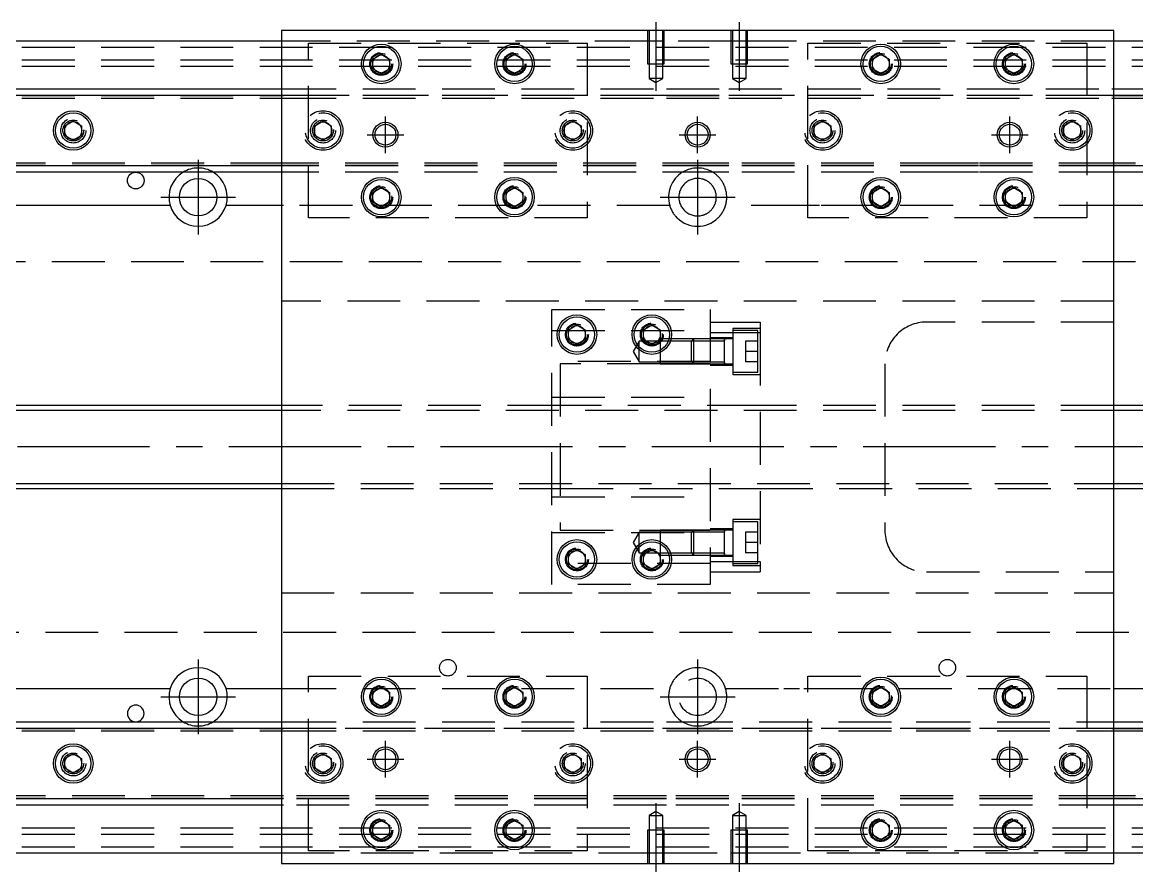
# Model space of a CAD drawing. Extents: x -20 to 1052, y -269 to 102.
# Drawn here: x 247.7 to 515.5, y -102 to 102 of the extents above; entities that cross this region are included whole.
import ezdxf

# ---------------------------------------------------------------- set-up
doc = ezdxf.new("R2010")
doc.units = 0
doc.linetypes.add('CENTER', pattern=[50.8, 31.75, -6.35, 6.35, -6.35])
doc.linetypes.add('DASHED', pattern=[19.05, 12.7, -6.35])
doc.layers.get('0').update_dxf_attribs({"linetype": 'CONTINUOUS'})
doc.layers.add('CENTER', color=1, linetype='CENTER')

msp = doc.modelspace()

# ---------------------------------------------------------------- linework, layer by layer
at = {"color": 7, "linetype": 'CONTINUOUS'}
for p, q in [((510, 100), (310, 100)), ((310, 100), (310, -100)), ((510, -100), (510, 100)), ((310, 97.5), (0, 97.5)), ((820, 97.5), (510, 97.5)), ((332, 93.1547), (334, 94.309402)), ((334, 94.309402), (336, 93.1547)), ((364, 93.1547), (366, 94.309402)), ((366, 94.309402), (368, 93.1547)), ((452, 93.1547), (454, 94.309402)), ((454, 94.309402), (456, 93.1547)), ((484, 93.1547), (486, 94.309402)), ((486, 94.309402), (488, 93.1547)), ((332, 90.8453), (332, 93.1547)), ((336, 93.1547), (336, 90.8453)), ((364, 90.8453), (364, 93.1547)), ((368, 93.1547), (368, 90.8453)), ((452, 90.8453), (452, 93.1547)), ((456, 93.1547), (456, 90.8453)), ((484, 90.8453), (484, 93.1547)), ((488, 93.1547), (488, 90.8453)), ((334, 89.690598), (332, 90.8453)), ((336, 90.8453), (334, 89.690598)), ((366, 89.690598), (364, 90.8453)), ((368, 90.8453), (366, 89.690598)), ((454, 89.690598), (452, 90.8453)), ((456, 90.8453), (454, 89.690598)), ((486, 89.690598), (484, 90.8453)), ((488, 90.8453), (486, 89.690598)), ((0, 86), (310, 86)), ((510, 86), (820, 86)), ((0, 84.460392), (310, 84.460392)), ((510, 84.460392), (820, 84.460392)), ((258, 77.1547), (260, 78.309402)), ((260, 78.309402), (262, 77.1547)), ((258, 74.8453), (258, 77.1547)), ((262, 77.1547), (262, 74.8453)), ((260, 73.690598), (258, 74.8453)), ((262, 74.8453), (260, 73.690598)), ((310, 67.539608), (0, 67.539608)), ((820, 67.539608), (510, 67.539608)), ((310, 66), (0, 66)), ((820, 66), (510, 66)), ((332, 61.1547), (334, 62.309402)), ((334, 62.309402), (336, 61.1547)), ((364, 61.1547), (366, 62.309402)), ((366, 62.309402), (368, 61.1547)), ((452, 61.1547), (454, 62.309402)), ((454, 62.309402), (456, 61.1547)), ((484, 61.1547), (486, 62.309402)), ((486, 62.309402), (488, 61.1547)), ((332, 58.8453), (332, 61.1547)), ((336, 61.1547), (336, 58.8453)), ((364, 58.8453), (364, 61.1547)), ((368, 61.1547), (368, 58.8453)), ((452, 58.8453), (452, 61.1547)), ((456, 61.1547), (456, 58.8453)), ((484, 58.8453), (484, 61.1547)), ((488, 61.1547), (488, 58.8453)), ((283.291796, 58), (176.708204, 58)), ((310, 58), (296.708204, 58)), ((334, 57.690598), (332, 58.8453)), ((336, 58.8453), (334, 57.690598)), ((366, 57.690598), (364, 58.8453)), ((368, 58.8453), (366, 57.690598)), ((454, 57.690598), (452, 58.8453)), ((456, 58.8453), (454, 57.690598)), ((486, 57.690598), (484, 58.8453)), ((488, 58.8453), (486, 57.690598)), ((523.291796, 58), (510, 58)), ((379, 28.1547), (381, 29.309402)), ((379, 25.8453), (379, 28.1547)), ((381, 29.309402), (383, 28.1547)), ((383, 28.1547), (383, 25.8453)), ((397, 28.1547), (399, 29.309402)), ((397, 25.8453), (397, 28.1547)), ((399, 29.309402), (401, 28.1547)), ((401, 28.1547), (401, 25.8453)), ((381, 24.690598), (379, 25.8453)), ((383, 25.8453), (381, 24.690598)), ((399, 24.690598), (397, 25.8453)), ((401, 25.8453), (399, 24.690598)), ((416.5, 25.449674), (416.5, 25.949678)), ((416.5, 19.949668), (416.5, 20.449674)), ((310, 10), (28, 10)), ((763, 10), (510, 10)), ((28, -10), (310, -10)), ((510, -10), (763, -10)), ((379, -25.8453), (381, -24.690598)), ((379, -28.1547), (379, -25.8453)), ((381, -24.690598), (383, -25.8453)), ((383, -25.8453), (383, -28.1547)), ((397, -25.8453), (399, -24.690598)), ((397, -28.1547), (397, -25.8453)), ((399, -24.690598), (401, -25.8453)), ((401, -25.8453), (401, -28.1547)), ((416.5, -25.949678), (416.5, -25.94865)), ((381, -29.309402), (379, -28.1547)), ((383, -28.1547), (381, -29.309402)), ((399, -29.309402), (397, -28.1547)), ((401, -28.1547), (399, -29.309402)), ((176.708204, -58), (283.291796, -58)), ((296.708204, -58), (310, -58)), ((332, -58.8453), (334, -57.690598)), ((332, -61.1547), (332, -58.8453)), ((334, -57.690598), (336, -58.8453)), ((336, -58.8453), (336, -61.1547)), ((364, -58.8453), (366, -57.690598)), ((364, -61.1547), (364, -58.8453)), ((366, -57.690598), (368, -58.8453)), ((368, -58.8453), (368, -61.1547)), ((452, -58.8453), (454, -57.690598)), ((452, -61.1547), (452, -58.8453)), ((454, -57.690598), (456, -58.8453)), ((456, -58.8453), (456, -61.1547)), ((484, -58.8453), (486, -57.690598)), ((484, -61.1547), (484, -58.8453)), ((486, -57.690598), (488, -58.8453)), ((488, -58.8453), (488, -61.1547)), ((510, -58), (523.291796, -58)), ((334, -62.309402), (332, -61.1547)), ((336, -61.1547), (334, -62.309402)), ((366, -62.309402), (364, -61.1547)), ((368, -61.1547), (366, -62.309402)), ((454, -62.309402), (452, -61.1547)), ((456, -61.1547), (454, -62.309402)), ((486, -62.309402), (484, -61.1547)), ((488, -61.1547), (486, -62.309402)), ((0, -66), (310, -66)), ((510, -66), (820, -66)), ((0, -67.539608), (310, -67.539608)), ((510, -67.539608), (820, -67.539608)), ((258, -74.8453), (260, -73.690598)), ((258, -77.1547), (258, -74.8453)), ((260, -73.690598), (262, -74.8453)), ((262, -74.8453), (262, -77.1547)), ((260, -78.309402), (258, -77.1547)), ((262, -77.1547), (260, -78.309402)), ((310, -84.460392), (0, -84.460392)), ((820, -84.460392), (510, -84.460392)), ((310, -86), (0, -86)), ((820, -86), (510, -86)), ((332, -90.8453), (334, -89.690598)), ((332, -93.1547), (332, -90.8453)), ((334, -89.690598), (336, -90.8453)), ((336, -90.8453), (336, -93.1547)), ((364, -90.8453), (366, -89.690598)), ((364, -93.1547), (364, -90.8453)), ((366, -89.690598), (368, -90.8453)), ((368, -90.8453), (368, -93.1547)), ((452, -90.8453), (454, -89.690598)), ((452, -93.1547), (452, -90.8453)), ((454, -89.690598), (456, -90.8453)), ((456, -90.8453), (456, -93.1547)), ((484, -90.8453), (486, -89.690598)), ((484, -93.1547), (484, -90.8453)), ((486, -89.690598), (488, -90.8453)), ((488, -90.8453), (488, -93.1547)), ((334, -94.309402), (332, -93.1547)), ((336, -93.1547), (334, -94.309402)), ((366, -94.309402), (364, -93.1547)), ((368, -93.1547), (366, -94.309402)), ((454, -94.309402), (452, -93.1547)), ((456, -93.1547), (454, -94.309402)), ((486, -94.309402), (484, -93.1547)), ((488, -93.1547), (486, -94.309402)), ((0, -97.5), (310, -97.5)), ((510, -97.5), (820, -97.5)), ((310, -100), (510, -100))]:
    msp.add_line(p, q, dxfattribs=at)
at = {"color": 3, "linetype": 'DASHED'}
for p, q in [((398.000006, 100), (398.000006, 92)), ((398.35, 100), (398.35, 92)), ((401.65, 92), (401.65, 100)), ((401.999994, 92), (401.999994, 100)), ((418.000006, 100), (418.000006, 92)), ((418.35, 100), (418.35, 92)), ((421.65, 92), (421.65, 100)), ((421.999994, 92), (421.999994, 100)), ((398.000006, 97.5), (310, 97.5)), ((316.5, 55), (316.5, 97)), ((316.5, 97), (383.5, 97)), ((383.5, 97), (383.5, 55)), ((401.999994, 97.5), (398.000006, 97.5)), ((418.000006, 97.5), (401.999994, 97.5)), ((421.999994, 97.5), (418.000006, 97.5)), ((510, 97.5), (421.999994, 97.5)), ((436.5, 97), (503.5, 97)), ((436.5, 55), (436.5, 97)), ((503.5, 97), (503.5, 55)), ((0, 96), (820, 96)), ((0, 93), (820, 93)), ((0, 91.5), (820, 91.5)), ((398.000006, 92), (401.999994, 92)), ((398.35, 92), (398.35, 88.5)), ((401.65, 88.5), (401.65, 92)), ((418.000006, 92), (421.999994, 92)), ((418.35, 92), (418.35, 88.5)), ((421.65, 88.5), (421.65, 92)), ((451.5, 92), (451.518502, 92.303588)), ((483.5, 92), (483.512884, 92.253488)), ((401.65, 88.5), (398.35, 88.5)), ((398.35, 88.5), (400, 87.547372)), ((400, 87.547372), (401.65, 88.5)), ((421.65, 88.5), (418.35, 88.5)), ((418.35, 88.5), (420, 87.547372)), ((420, 87.547372), (421.65, 88.5)), ((310, 86), (310.5, 86)), ((310.5, 86), (402.5, 86)), ((402.5, 86), (417.5, 86)), ((417.5, 86), (509.5, 86)), ((509.5, 86), (510, 86)), ((0, 84.403994), (310.5, 84.403994)), ((0, 83.8), (310.5, 83.8)), ((310, 84.460392), (310.5, 84.460392)), ((310.5, 84.460392), (402.5, 84.460392)), ((402.5, 84.403994), (310.5, 84.403994)), ((310.5, 83.8), (402.5, 83.8)), ((402.5, 84.460392), (417.5, 84.460392)), ((402.5, 84.403994), (417.5, 84.403994)), ((402.5, 83.8), (417.5, 83.8)), ((417.5, 84.460392), (509.5, 84.460392)), ((509.5, 84.403994), (417.5, 84.403994)), ((417.5, 83.8), (509.5, 83.8)), ((509.5, 84.460392), (510, 84.460392)), ((509.5, 84.403994), (820, 84.403994)), ((509.5, 83.8), (820, 83.8)), ((318, 77.1547), (320, 78.309402)), ((320, 78.309402), (322, 77.1547)), ((378, 77.1547), (380, 78.309402)), ((380, 78.309402), (382, 77.1547)), ((438, 77.1547), (440, 78.309402)), ((440, 78.309402), (442, 77.1547)), ((498, 77.1547), (500, 78.309402)), ((500, 78.309402), (502, 77.1547)), ((262.483582, 76.286038), (262.5, 76)), ((318, 74.8453), (318, 77.1547)), ((322, 77.1547), (322, 74.8453)), ((322.483582, 76.286038), (322.5, 76)), ((378, 74.8453), (378, 77.1547)), ((382, 77.1547), (382, 74.8453)), ((382.483582, 76.286038), (382.5, 76)), ((437.5, 76), (437.534018, 76.411016)), ((438, 74.8453), (438, 77.1547)), ((442, 77.1547), (442, 74.8453)), ((497.5, 76), (497.534018, 76.411016)), ((498, 74.8453), (498, 77.1547)), ((502, 77.1547), (502, 74.8453)), ((320, 73.690598), (318, 74.8453)), ((322, 74.8453), (320, 73.690598)), ((380, 73.690598), (378, 74.8453)), ((382, 74.8453), (380, 73.690598)), ((440, 73.690598), (438, 74.8453)), ((442, 74.8453), (440, 73.690598)), ((500, 73.690598), (498, 74.8453)), ((502, 74.8453), (500, 73.690598)), ((310.5, 68.2), (0, 68.2)), ((310.5, 67.596006), (0, 67.596006)), ((310.5, 67.539608), (310, 67.539608)), ((509.5, 68.2), (310.5, 68.2)), ((509.5, 67.596006), (310.5, 67.596006)), ((509.5, 67.539608), (310.5, 67.539608)), ((417.5, 68.2), (402.5, 68.2)), ((417.5, 67.596006), (402.5, 67.596006)), ((417.5, 67.539608), (402.5, 67.539608)), ((477.5, 68.2), (462.5, 68.2)), ((477.5, 67.596006), (462.5, 67.596006)), ((477.5, 67.539608), (462.5, 67.539608)), ((820, 68.2), (509.5, 68.2)), ((820, 67.596006), (509.5, 67.596006)), ((510, 67.539608), (509.5, 67.539608)), ((310.5, 66), (310, 66)), ((509.5, 66), (310.5, 66)), ((417.5, 66), (402.5, 66)), ((477.5, 66), (462.5, 66)), ((510, 66), (509.5, 66)), ((336.483582, 60.286038), (336.5, 60)), ((368.483582, 60.286038), (368.5, 60)), ((451.5, 60), (451.518502, 60.303588)), ((483.5, 60), (483.512884, 60.253488)), ((310.5, 58), (310, 58)), ((403.291796, 58), (310.5, 58)), ((365.464102, 58), (365.359688, 58)), ((366.640312, 58), (366.535898, 58)), ((435.535898, 58), (416.708204, 58)), ((431.25, 58), (430.691578, 58)), ((433.112542, 58), (431.25, 58)), ((433.5, 58), (433.112542, 58)), ((434.359688, 58), (433.5, 58)), ((434.464102, 58), (434.359688, 58)), ((435.640312, 58), (435.535898, 58)), ((436.5, 58), (435.640312, 58)), ((436.887458, 58), (436.5, 58)), ((438.75, 58), (436.887458, 58)), ((439.308422, 58), (438.75, 58)), ((509.5, 58), (439.308422, 58)), ((510, 58), (509.5, 58)), ((383.5, 55), (316.5, 55)), ((503.5, 55), (436.5, 55)), ((820, 44.5), (5.640312, 44.5)), ((510, 35), (310, 35)), ((375, 33), (413, 33)), ((375, -33), (375, 33)), ((413, 33), (413, -33)), ((413, 30), (425, 30)), ((425, 30), (425, 27.495454)), ((510, 30), (465, 30)), ((375, 28), (413, 28)), ((378.5, 27), (378.518502, 27.303588)), ((401.483582, 27.286038), (401.5, 27)), ((413, 27.495454), (425, 27.495454)), ((418.5, 28.449674), (418.5, 17.449674)), ((425, 28.449674), (418.5, 28.449674)), ((424.5, 27.949674), (418.5, 27.949674)), ((424.5, 17.949674), (424.5, 27.949674)), ((425, 27.495454), (425, -27.495454)), ((396, 25.449674), (394.556624, 22.949674)), ((396, 20.449674), (396, 25.449674)), ((397.583494, 25.449674), (396, 25.449674)), ((397.59475, 25.439464), (397.583494, 25.449674)), ((400.416436, 25.449674), (397.583494, 25.449674)), ((400.416506, 25.449674), (400.32061, 25.367214)), ((401, 25.449674), (400.416436, 25.449674)), ((401.268656, 25.949668), (401, 25.949668)), ((401, 25.8453), (401, 25.5)), ((401, 25.5), (401, 25.112542)), ((408.49998, 25.449674), (401, 25.449674)), ((401, 25.112542), (401, 23.25)), ((401.541516, 25.949668), (401.268656, 25.949668)), ((403.118168, 25.949668), (401.541516, 25.949668)), ((403.632418, 25.949668), (403.118168, 25.949668)), ((408.99998, 25.949668), (403.632418, 25.949668)), ((409, 25.949674), (408.5, 25.449674)), ((408.5, 20.449674), (408.5, 25.449674)), ((413, 25.449674), (408.5, 25.449674)), ((413, 25.949668), (408.999994, 25.949668)), ((409, 25.949674), (409, 19.949674)), ((413, 25.949674), (409, 25.949674)), ((418.5, 26.249674), (413, 26.249674)), ((416.505, 25.949674), (413.00002, 25.949674)), ((416.5, 25.449674), (413.00002, 25.449674)), ((418.5, 25.949674), (416.495, 25.949674)), ((416.5, 25.599876), (416.5, 25.949674)), ((416.5, 25.949674), (416.5, 25.599876)), ((416.5, 20.29947), (416.5, 25.599876)), ((421.5, 25.449674), (421.5, 22.949674)), ((424.5, 25.449674), (421.5, 25.449674)), ((394.556624, 22.949674), (396, 20.449674)), ((401, 23.25), (401, 22.691578)), ((401, 22.691578), (401, 19.949678)), ((421.5, 22.949674), (421.5, 20.449674)), ((424.5, 22.949674), (421.5, 22.949674)), ((413, 20.5), (375, 20.5)), ((377, 20), (377, -20)), ((401, 20), (377, 20)), ((396, 20.449674), (401, 20.449674)), ((401, 20.449674), (408.49998, 20.449674)), ((408.949674, 20), (401, 20)), ((401, 19.949678), (408.99998, 19.949678)), ((408.5, 20.449674), (413, 20.449674)), ((408.5, 20.449674), (409, 19.949674)), ((413, 20), (408.949674, 20)), ((408.999994, 19.949678), (413, 19.949678)), ((409, 19.949674), (413, 19.949674)), ((413, 19.649674), (418.5, 19.649674)), ((413.00002, 20.449674), (416.5, 20.449674)), ((413.00002, 19.949674), (416.505, 19.949674)), ((416.495, 19.949674), (418.5, 19.949674)), ((416.5, 19.949674), (416.5, 20.29947)), ((416.5, 20.29947), (416.5, 19.949674)), ((424.5, 20.449674), (421.5, 20.449674)), ((455, 20), (455, -20)), ((418.5, 17.949674), (424.5, 17.949674)), ((418.5, 17.449674), (425, 17.449674)), ((375, 12), (413, 12)), ((377, 10), (310, 10)), ((510, 8.75), (310, 8.75)), ((425, 10), (377, 10)), ((510, 10), (425, 10)), ((310, -8.75), (510, -8.75)), ((310, -10), (377, -10)), ((377, -10), (425, -10)), ((425, -10), (510, -10)), ((375, -12), (413, -12)), ((418.5, -17.449674), (418.5, -28.449674)), ((425, -17.449674), (418.5, -17.449674)), ((424.5, -17.949674), (418.5, -17.949674)), ((424.5, -27.949674), (424.5, -17.949674)), ((375, -20.5), (413, -20.5)), ((377, -20), (401, -20)), ((396, -20.449674), (394.556624, -22.949674)), ((396, -25.449674), (396, -20.449674)), ((401, -20.449674), (396, -20.449674)), ((401, -19.949678), (401, -22.691578)), ((408.99998, -19.949678), (401, -19.949678)), ((401, -20), (408.949674, -20)), ((408.49998, -20.449674), (401, -20.449674)), ((409, -19.949674), (408.5, -20.449674)), ((408.5, -25.449674), (408.5, -20.449674)), ((413, -20.449674), (408.5, -20.449674)), ((408.949674, -20), (413, -20)), ((413, -19.949678), (408.999994, -19.949678)), ((409, -19.949674), (409, -25.949674)), ((413, -19.949674), (409, -19.949674)), ((418.5, -19.649674), (413, -19.649674)), ((416.505, -19.949674), (413.00002, -19.949674)), ((416.5, -20.449674), (413.00002, -20.449674)), ((418.5, -19.949674), (416.495, -19.949674)), ((416.5, -20.29947), (416.5, -19.949674)), ((416.5, -19.949674), (416.5, -20.29947)), ((416.5, -25.599876), (416.5, -20.29947)), ((421.5, -20.449674), (421.5, -22.949674)), ((424.5, -20.449674), (421.5, -20.449674)), ((394.556624, -22.949674), (396, -25.449674)), ((401, -22.691578), (401, -23.25)), ((401, -23.25), (401, -25.112542)), ((424.5, -22.949674), (421.5, -22.949674)), ((421.5, -22.949674), (421.5, -25.449674)), ((378.5, -27), (378.518502, -26.696412)), ((396, -25.449674), (397.583654, -25.449674)), ((396.5, -27), (396.518502, -26.696412)), ((397.583654, -25.449674), (400.416258, -25.449674)), ((400.416258, -25.449674), (401, -25.449674)), ((401, -25.112542), (401, -25.5)), ((401, -25.449674), (408.49998, -25.449674)), ((401, -25.5), (401, -25.8453)), ((401, -25.949668), (401.268656, -25.949668)), ((401.268656, -25.949668), (401.541516, -25.949668)), ((401.541516, -25.949668), (403.118168, -25.949668)), ((403.118168, -25.949668), (403.632418, -25.949668)), ((403.632418, -25.949668), (408.99998, -25.949668)), ((408.5, -25.449674), (413, -25.449674)), ((408.5, -25.449674), (409, -25.949674)), ((408.999994, -25.949668), (413, -25.949668)), ((409, -25.949674), (413, -25.949674)), ((413, -26.249674), (418.5, -26.249674)), ((413.00002, -25.449674), (416.5, -25.449674)), ((413.00002, -25.949674), (416.505, -25.949674)), ((416.495, -25.949674), (418.5, -25.949674)), ((416.5, -25.949674), (416.5, -25.599876)), ((416.5, -25.599876), (416.5, -25.949674)), ((424.5, -25.449674), (421.5, -25.449674)), ((413, -28), (375, -28)), ((413, -27.495454), (425, -27.495454)), ((418.5, -27.949674), (424.5, -27.949674)), ((418.5, -28.449674), (425, -28.449674)), ((425, -27.495454), (425, -30)), ((413, -30), (425, -30)), ((465, -30), (510, -30)), ((413, -33), (375, -33)), ((310, -35), (510, -35)), ((5.640312, -44.5), (820, -44.5)), ((316.5, -97), (316.5, -55)), ((316.5, -55), (383.5, -55)), ((383.5, -55), (383.5, -97)), ((436.5, -55), (503.5, -55)), ((436.5, -97), (436.5, -55)), ((503.5, -55), (503.5, -97)), ((310, -58), (310.5, -58)), ((310.5, -58), (403.291796, -58)), ((365.359688, -58), (365.464102, -58)), ((366.535898, -58), (366.640312, -58)), ((416.708204, -58), (436.887458, -58)), ((430.691578, -58), (431.25, -58)), ((431.25, -58), (433.112542, -58)), ((433.112542, -58), (433.5, -58)), ((433.5, -58), (434.359688, -58)), ((434.359688, -58), (434.464102, -58)), ((435.535898, -58), (435.640312, -58)), ((435.640312, -58), (436.5, -58)), ((436.887458, -58), (438.75, -58)), ((438.75, -58), (439.308422, -58)), ((439.308422, -58), (510, -58)), ((331.5, -60), (331.512884, -59.746512)), ((456.483582, -59.713962), (456.5, -60)), ((310, -66), (310.5, -66)), ((310.5, -66), (509.5, -66)), ((402.5, -66), (417.5, -66)), ((462.5, -66), (477.5, -66)), ((509.5, -66), (510, -66)), ((0, -67.596006), (310.5, -67.596006)), ((0, -68.2), (310.5, -68.2)), ((310, -67.539608), (310.5, -67.539608)), ((310.5, -67.539608), (509.5, -67.539608)), ((509.5, -67.596006), (310.5, -67.596006)), ((310.5, -68.2), (509.5, -68.2)), ((402.5, -67.539608), (417.5, -67.539608)), ((402.5, -67.596006), (417.5, -67.596006)), ((402.5, -68.2), (417.5, -68.2)), ((462.5, -67.539608), (477.5, -67.539608)), ((462.5, -67.596006), (477.5, -67.596006)), ((462.5, -68.2), (477.5, -68.2)), ((509.5, -67.539608), (510, -67.539608)), ((509.5, -67.596006), (820, -67.596006)), ((509.5, -68.2), (820, -68.2)), ((318, -74.8453), (320, -73.690598)), ((318, -77.1547), (318, -74.8453)), ((320, -73.690598), (322, -74.8453)), ((322, -74.8453), (322, -77.1547)), ((378, -74.8453), (380, -73.690598)), ((378, -77.1547), (378, -74.8453)), ((380, -73.690598), (382, -74.8453)), ((382, -74.8453), (382, -77.1547)), ((438, -74.8453), (440, -73.690598)), ((438, -77.1547), (438, -74.8453)), ((440, -73.690598), (442, -74.8453)), ((442, -74.8453), (442, -77.1547)), ((498, -74.8453), (500, -73.690598)), ((498, -77.1547), (498, -74.8453)), ((500, -73.690598), (502, -74.8453)), ((502, -74.8453), (502, -77.1547)), ((257.5, -76), (257.534018, -75.588984)), ((320, -78.309402), (318, -77.1547)), ((322, -77.1547), (320, -78.309402)), ((322.483582, -75.713962), (322.5, -76)), ((380, -78.309402), (378, -77.1547)), ((382, -77.1547), (380, -78.309402)), ((382.483582, -75.713962), (382.5, -76)), ((440, -78.309402), (438, -77.1547)), ((442, -77.1547), (440, -78.309402)), ((442.483582, -75.713962), (442.5, -76)), ((500, -78.309402), (498, -77.1547)), ((502, -77.1547), (500, -78.309402)), ((502.483582, -75.713962), (502.5, -76)), ((310.5, -83.8), (0, -83.8)), ((310.5, -84.403994), (0, -84.403994)), ((310.5, -84.460392), (310, -84.460392)), ((402.5, -83.8), (310.5, -83.8)), ((402.5, -84.403994), (310.5, -84.403994)), ((402.5, -84.460392), (310.5, -84.460392)), ((417.5, -83.8), (402.5, -83.8)), ((417.5, -84.403994), (402.5, -84.403994)), ((417.5, -84.460392), (402.5, -84.460392)), ((509.5, -83.8), (417.5, -83.8)), ((509.5, -84.403994), (417.5, -84.403994)), ((509.5, -84.460392), (417.5, -84.460392)), ((820, -83.8), (509.5, -83.8)), ((820, -84.403994), (509.5, -84.403994)), ((510, -84.460392), (509.5, -84.460392)), ((310.5, -86), (310, -86)), ((402.5, -86), (310.5, -86)), ((400, -87.547372), (398.35, -88.5)), ((401.65, -88.5), (400, -87.547372)), ((417.5, -86), (402.5, -86)), ((509.5, -86), (417.5, -86)), ((420, -87.547372), (418.35, -88.5)), ((421.65, -88.5), (420, -87.547372)), ((510, -86), (509.5, -86)), ((398.35, -88.5), (401.65, -88.5)), ((398.35, -88.5), (398.35, -92)), ((401.65, -92), (401.65, -88.5)), ((418.35, -88.5), (421.65, -88.5)), ((418.35, -88.5), (418.35, -92)), ((421.65, -92), (421.65, -88.5)), ((0, -91.5), (820, -91.5)), ((0, -93), (820, -93)), ((401.999994, -92), (398.000006, -92)), ((398.000006, -92), (398.000006, -100)), ((398.35, -92), (398.35, -100)), ((401.65, -100), (401.65, -92)), ((401.999994, -100), (401.999994, -92)), ((421.999994, -92), (418.000006, -92)), ((418.000006, -92), (418.000006, -100)), ((418.35, -92), (418.35, -100)), ((421.65, -100), (421.65, -92)), ((421.999994, -100), (421.999994, -92)), ((451.5, -92), (451.518502, -91.696412)), ((488.483582, -91.713962), (488.5, -92)), ((0, -96), (820, -96)), ((310, -97.5), (398.000006, -97.5)), ((383.5, -97), (316.5, -97)), ((398.000006, -97.5), (401.999994, -97.5)), ((401.999994, -97.5), (418.000006, -97.5)), ((418.000006, -97.5), (421.999994, -97.5)), ((421.999994, -97.5), (510, -97.5)), ((503.5, -97), (436.5, -97))]:
    msp.add_line(p, q, dxfattribs=at)
at = {"color": 3, "linetype": 'CONTINUOUS'}
for p, q in [((310, 8.75), (28, 8.75)), ((763, 8.75), (510, 8.75)), ((28, -8.75), (310, -8.75)), ((510, -8.75), (763, -8.75))]:
    msp.add_line(p, q, dxfattribs=at)
at = {"color": 7, "linetype": 'CONTINUOUS'}
for centre, radius in [((334, 92), 4.75), ((366, 92), 4.75), ((454, 92), 4.75), ((486, 92), 4.75), ((334, 92), 4.25), ((366, 92), 4.25), ((454, 92), 4.25), ((486, 92), 4.25), ((260, 76), 4.75), ((260, 76), 4.25), ((320, 76), 2.1), ((380, 76), 2.1), ((410, 75), 3), ((440, 76), 2.1), ((500, 76), 2.1), ((335, 75), 2.5), ((410, 75), 2.5), ((485, 75), 2.5), ((275, 64), 2), ((290, 60), 4.5), ((334, 60), 4.75), ((366, 60), 4.75), ((454, 60), 4.75), ((486, 60), 4.75), ((334, 60), 4.25), ((366, 60), 4.25), ((454, 60), 4.25), ((486, 60), 4.25), ((381, 27), 4.75), ((381, 27), 4.25), ((399, 27), 4.75), ((399, 27), 4.25), ((381, -27), 4.75), ((381, -27), 4.25), ((399, -27), 4.75), ((399, -27), 4.25), ((290, -60), 4.5), ((334, -60), 4.75), ((334, -60), 4.25), ((366, -60), 4.75), ((366, -60), 4.25), ((454, -60), 4.75), ((454, -60), 4.25), ((486, -60), 4.75), ((486, -60), 4.25), ((260, -76), 4.75), ((260, -76), 4.25), ((410, -75), 3), ((320, -76), 2.1), ((335, -75), 2.5), ((380, -76), 2.1), ((410, -75), 2.5), ((440, -76), 2.1), ((485, -75), 2.5), ((500, -76), 2.1), ((334, -92), 4.75), ((334, -92), 4.25), ((366, -92), 4.75), ((366, -92), 4.25), ((454, -92), 4.75), ((454, -92), 4.25), ((486, -92), 4.75), ((486, -92), 4.25)]:
    msp.add_circle(centre, radius, dxfattribs=at)
at = {"color": 3, "linetype": 'DASHED'}
for centre, radius in [((334, 92), 2.75), ((334, 92), 2.5), ((366, 92), 2.75), ((366, 92), 2.5), ((454, 92), 2.75), ((454, 92), 2.5), ((486, 92), 2.75), ((486, 92), 2.5), ((320, 76), 4.75), ((380, 76), 4.75), ((440, 76), 4.75), ((500, 76), 4.75), ((260, 76), 3), ((260, 76), 2.5), ((320, 76), 4.25), ((320, 76), 3), ((320, 76), 2.5), ((380, 76), 4.25), ((380, 76), 3), ((380, 76), 2.5), ((440, 76), 4.25), ((440, 76), 3), ((440, 76), 2.5), ((500, 76), 4.25), ((500, 76), 3), ((500, 76), 2.5), ((334, 60), 2.75), ((334, 60), 2.5), ((366, 60), 2.75), ((366, 60), 2.5), ((454, 60), 2.75), ((454, 60), 2.5), ((486, 60), 2.75), ((486, 60), 2.5), ((381, 27), 2.75), ((381, 27), 2.5), ((399, 27), 2.75), ((399, 27), 2.5), ((381, -27), 2.75), ((381, -27), 2.5), ((399, -27), 2.75), ((399, -27), 2.5), ((350, -53), 2), ((470, -53), 2), ((410, -60), 4.5), ((334, -60), 2.75), ((334, -60), 2.5), ((366, -60), 2.75), ((366, -60), 2.5), ((454, -60), 2.75), ((454, -60), 2.5), ((486, -60), 2.75), ((486, -60), 2.5), ((320, -76), 4.75), ((320, -76), 4.25), ((380, -76), 4.75), ((380, -76), 4.25), ((440, -76), 4.75), ((440, -76), 4.25), ((500, -76), 4.75), ((500, -76), 4.25), ((260, -76), 3), ((260, -76), 2.5), ((320, -76), 3), ((320, -76), 2.5), ((380, -76), 3), ((380, -76), 2.5), ((440, -76), 3), ((440, -76), 2.5), ((500, -76), 3), ((500, -76), 2.5), ((334, -92), 2.75), ((334, -92), 2.5), ((366, -92), 2.75), ((366, -92), 2.5), ((454, -92), 2.75), ((454, -92), 2.5), ((486, -92), 2.75), ((486, -92), 2.5)]:
    msp.add_circle(centre, radius, dxfattribs=at)
at = {"color": 3, "linetype": 'CONTINUOUS'}
for centre in [(335, 75), (485, 75), (335, -75), (485, -75)]:
    msp.add_circle(centre, 3, dxfattribs=at)
at = {"color": 7, "linetype": 'CONTINUOUS'}
for centre, radius, start, end in [((334, 92), 2.1, 102.24721, 137.75279), ((334, 92), 2.1, 77.75279, 102.24721), ((334, 92), 2.1, 42.24721, 77.75279), ((366, 92), 2.1, 102.24721, 137.75279), ((366, 92), 2.1, 77.75279, 102.24721), ((366, 92), 2.1, 42.24721, 77.75279), ((454, 92), 2.1, 102.24721, 137.75279), ((454, 92), 2.1, 77.75279, 102.24721), ((454, 92), 2.1, 42.24721, 77.75279), ((486, 92), 2.1, 102.24721, 137.75279), ((486, 92), 2.1, 77.75279, 102.24721), ((486, 92), 2.1, 42.24721, 77.75279), ((334, 92), 2.1, 162.24721, 180), ((334, 92), 2.1, 180, 197.75279), ((334, 92), 2.1, 137.75279, 162.24721), ((334, 92), 2.1, 197.75279, 222.24721), ((334, 92), 2.1, 17.75279, 42.24721), ((334, 92), 2.1, 317.75279, 342.24721), ((334, 92), 2.1, 342.24721, 17.75279), ((366, 92), 2.1, 162.24721, 180), ((366, 92), 2.1, 180, 197.75279), ((366, 92), 2.1, 137.75279, 162.24721), ((366, 92), 2.1, 197.75279, 222.24721), ((366, 92), 2.1, 17.75279, 42.24721), ((366, 92), 2.1, 317.75279, 342.24721), ((366, 92), 2.1, 342.24721, 17.75279), ((454, 92), 2.1, 162.24721, 180), ((454, 92), 2.1, 180, 197.75279), ((454, 92), 2.1, 137.75279, 162.24721), ((454, 92), 2.1, 197.75279, 222.24721), ((454, 92), 2.1, 17.75279, 42.24721), ((454, 92), 2.1, 317.75279, 342.24721), ((454, 92), 2.1, 342.24721, 17.75279), ((486, 92), 2.1, 162.24721, 180), ((486, 92), 2.1, 180, 197.75279), ((486, 92), 2.1, 137.75279, 162.24721), ((486, 92), 2.1, 197.75279, 222.24721), ((486, 92), 2.1, 17.75279, 42.24721), ((486, 92), 2.1, 317.75279, 342.24721), ((486, 92), 2.1, 342.24721, 17.75279), ((334, 92), 2.1, 222.24721, 257.75279), ((334, 92), 2.1, 257.75279, 282.24721), ((334, 92), 2.1, 282.24721, 317.75279), ((366, 92), 2.1, 222.24721, 257.75279), ((366, 92), 2.1, 257.75279, 282.24721), ((366, 92), 2.1, 282.24721, 317.75279), ((454, 92), 2.1, 222.24721, 257.75279), ((454, 92), 2.1, 257.75279, 282.24721), ((454, 92), 2.1, 282.24721, 317.75279), ((486, 92), 2.1, 222.24721, 257.75279), ((486, 92), 2.1, 257.75279, 282.24721), ((486, 92), 2.1, 282.24721, 317.75279), ((260, 76), 2.1, 102.24721, 137.75279), ((260, 76), 2.1, 77.75279, 102.24721), ((260, 76), 2.1, 42.24721, 77.75279), ((260, 76), 2.1, 162.24721, 180), ((260, 76), 2.1, 180, 197.75279), ((260, 76), 2.1, 137.75279, 162.24721), ((260, 76), 2.1, 197.75279, 222.24721), ((260, 76), 2.1, 17.75279, 42.24721), ((260, 76), 2.1, 317.75279, 342.24721), ((260, 76), 2.1, 342.24721, 17.75279), ((260, 76), 2.1, 222.24721, 257.75279), ((260, 76), 2.1, 257.75279, 282.24721), ((260, 76), 2.1, 282.24721, 317.75279), ((290, 60), 7, 121.002719, 196.60155), ((290, 60), 7, 343.39845, 58.997281), ((334, 60), 2.1, 102.24721, 137.75279), ((334, 60), 2.1, 77.75279, 102.24721), ((334, 60), 2.1, 42.24721, 77.75279), ((366, 60), 2.1, 102.24721, 137.75279), ((366, 60), 2.1, 77.75279, 102.24721), ((366, 60), 2.1, 42.24721, 77.75279), ((454, 60), 2.1, 102.24721, 137.75279), ((454, 60), 2.1, 77.75279, 102.24721), ((454, 60), 2.1, 42.24721, 77.75279), ((486, 60), 2.1, 102.24721, 137.75279), ((486, 60), 2.1, 77.75279, 102.24721), ((486, 60), 2.1, 42.24721, 77.75279), ((334, 60), 2.1, 162.24721, 180), ((334, 60), 2.1, 180, 197.75279), ((334, 60), 2.1, 137.75279, 162.24721), ((334, 60), 2.1, 197.75279, 222.24721), ((334, 60), 2.1, 17.75279, 42.24721), ((334, 60), 2.1, 317.75279, 342.24721), ((334, 60), 2.1, 342.24721, 17.75279), ((366, 60), 2.1, 162.24721, 180), ((366, 60), 2.1, 180, 197.75279), ((366, 60), 2.1, 137.75279, 162.24721), ((366, 60), 2.1, 197.75279, 222.24721), ((366, 60), 2.1, 17.75279, 42.24721), ((366, 60), 2.1, 317.75279, 342.24721), ((366, 60), 2.1, 342.24721, 17.75279), ((454, 60), 2.1, 162.24721, 180), ((454, 60), 2.1, 180, 197.75279), ((454, 60), 2.1, 137.75279, 162.24721), ((454, 60), 2.1, 197.75279, 222.24721), ((454, 60), 2.1, 17.75279, 42.24721), ((454, 60), 2.1, 317.75279, 342.24721), ((454, 60), 2.1, 342.24721, 17.75279), ((486, 60), 2.1, 162.24721, 180), ((486, 60), 2.1, 180, 197.75279), ((486, 60), 2.1, 137.75279, 162.24721), ((486, 60), 2.1, 197.75279, 222.24721), ((486, 60), 2.1, 17.75279, 42.24721), ((486, 60), 2.1, 317.75279, 342.24721), ((486, 60), 2.1, 342.24721, 17.75279), ((290, 60), 7, 196.60155, 343.39845), ((334, 60), 2.1, 222.24721, 257.75279), ((334, 60), 2.1, 257.75279, 282.24721), ((334, 60), 2.1, 282.24721, 317.75279), ((366, 60), 2.1, 222.24721, 257.75279), ((366, 60), 2.1, 257.75279, 282.24721), ((366, 60), 2.1, 282.24721, 317.75279), ((454, 60), 2.1, 222.24721, 257.75279), ((454, 60), 2.1, 257.75279, 282.24721), ((454, 60), 2.1, 282.24721, 317.75279), ((486, 60), 2.1, 222.24721, 257.75279), ((486, 60), 2.1, 257.75279, 282.24721), ((486, 60), 2.1, 282.24721, 317.75279), ((381, 27), 2.1, 162.24721, 180), ((381, 27), 2.1, 180, 197.75279), ((381, 27), 2.1, 137.75279, 162.24721), ((381, 27), 2.1, 102.24721, 137.75279), ((381, 27), 2.1, 77.75279, 102.24721), ((381, 27), 2.1, 42.24721, 77.75279), ((381, 27), 2.1, 17.75279, 42.24721), ((381, 27), 2.1, 342.24721, 17.75279), ((399, 27), 2.1, 162.24721, 180), ((399, 27), 2.1, 180, 197.75279), ((399, 27), 2.1, 137.75279, 162.24721), ((399, 27), 2.1, 102.24721, 137.75279), ((399, 27), 2.1, 77.75279, 102.24721), ((399, 27), 2.1, 42.24721, 77.75279), ((399, 27), 2.1, 17.75279, 42.24721), ((399, 27), 2.1, 342.24721, 17.75279), ((381, 27), 2.1, 197.75279, 222.24721), ((381, 27), 2.1, 222.24721, 257.75279), ((381, 27), 2.1, 257.75279, 282.24721), ((381, 27), 2.1, 282.24721, 317.75279), ((381, 27), 2.1, 317.75279, 342.24721), ((399, 27), 2.1, 197.75279, 222.24721), ((399, 27), 2.1, 222.24721, 257.75279), ((399, 27), 2.1, 257.75279, 282.24721), ((399, 27), 2.1, 282.24721, 317.75279), ((399, 27), 2.1, 317.75279, 342.24721), ((381, -27), 2.1, 162.24721, 180), ((381, -27), 2.1, 137.75279, 162.24721), ((381, -27), 2.1, 102.24721, 137.75279), ((381, -27), 2.1, 77.75279, 102.24721), ((381, -27), 2.1, 42.24721, 77.75279), ((381, -27), 2.1, 17.75279, 42.24721), ((381, -27), 2.1, 342.24721, 17.75279), ((399, -27), 2.1, 162.24721, 180), ((399, -27), 2.1, 137.75279, 162.24721), ((399, -27), 2.1, 102.24721, 137.75279), ((399, -27), 2.1, 77.75279, 102.24721), ((399, -27), 2.1, 42.24721, 77.75279), ((399, -27), 2.1, 17.75279, 42.24721), ((399, -27), 2.1, 342.24721, 17.75279), ((381, -27), 2.1, 180, 197.75279), ((381, -27), 2.1, 197.75279, 222.24721), ((381, -27), 2.1, 222.24721, 257.75279), ((381, -27), 2.1, 257.75279, 282.24721), ((381, -27), 2.1, 282.24721, 317.75279), ((381, -27), 2.1, 317.75279, 342.24721), ((399, -27), 2.1, 180, 197.75279), ((399, -27), 2.1, 197.75279, 222.24721), ((399, -27), 2.1, 222.24721, 257.75279), ((399, -27), 2.1, 257.75279, 282.24721), ((399, -27), 2.1, 282.24721, 317.75279), ((399, -27), 2.1, 317.75279, 342.24721), ((290, -60), 7, 16.60155, 163.39845), ((290, -60), 7, 163.39845, 238.997281), ((290, -60), 7, 301.002719, 16.60155), ((334, -60), 2.1, 137.75279, 162.24721), ((334, -60), 2.1, 102.24721, 137.75279), ((334, -60), 2.1, 77.75279, 102.24721), ((334, -60), 2.1, 42.24721, 77.75279), ((334, -60), 2.1, 17.75279, 42.24721), ((366, -60), 2.1, 137.75279, 162.24721), ((366, -60), 2.1, 102.24721, 137.75279), ((366, -60), 2.1, 77.75279, 102.24721), ((366, -60), 2.1, 42.24721, 77.75279), ((366, -60), 2.1, 17.75279, 42.24721), ((454, -60), 2.1, 137.75279, 162.24721), ((454, -60), 2.1, 102.24721, 137.75279), ((454, -60), 2.1, 77.75279, 102.24721), ((454, -60), 2.1, 42.24721, 77.75279), ((454, -60), 2.1, 17.75279, 42.24721), ((486, -60), 2.1, 137.75279, 162.24721), ((486, -60), 2.1, 102.24721, 137.75279), ((486, -60), 2.1, 77.75279, 102.24721), ((486, -60), 2.1, 42.24721, 77.75279), ((486, -60), 2.1, 17.75279, 42.24721), ((334, -60), 2.1, 162.24721, 180), ((334, -60), 2.1, 180, 197.75279), ((334, -60), 2.1, 197.75279, 222.24721), ((334, -60), 2.1, 222.24721, 257.75279), ((334, -60), 2.1, 282.24721, 317.75279), ((334, -60), 2.1, 317.75279, 342.24721), ((334, -60), 2.1, 342.24721, 17.75279), ((366, -60), 2.1, 162.24721, 180), ((366, -60), 2.1, 180, 197.75279), ((366, -60), 2.1, 197.75279, 222.24721), ((366, -60), 2.1, 222.24721, 257.75279), ((366, -60), 2.1, 282.24721, 317.75279), ((366, -60), 2.1, 317.75279, 342.24721), ((366, -60), 2.1, 342.24721, 17.75279), ((454, -60), 2.1, 162.24721, 180), ((454, -60), 2.1, 180, 197.75279), ((454, -60), 2.1, 197.75279, 222.24721), ((454, -60), 2.1, 222.24721, 257.75279), ((454, -60), 2.1, 282.24721, 317.75279), ((454, -60), 2.1, 317.75279, 342.24721), ((454, -60), 2.1, 342.24721, 17.75279), ((486, -60), 2.1, 162.24721, 180), ((486, -60), 2.1, 180, 197.75279), ((486, -60), 2.1, 197.75279, 222.24721), ((486, -60), 2.1, 222.24721, 257.75279), ((486, -60), 2.1, 282.24721, 317.75279), ((486, -60), 2.1, 317.75279, 342.24721), ((486, -60), 2.1, 342.24721, 17.75279), ((275, -64), 2, 90, 270), ((275, -64), 2, 270, 90), ((334, -60), 2.1, 257.75279, 282.24721), ((366, -60), 2.1, 257.75279, 282.24721), ((454, -60), 2.1, 257.75279, 282.24721), ((486, -60), 2.1, 257.75279, 282.24721), ((260, -76), 2.1, 137.75279, 162.24721), ((260, -76), 2.1, 102.24721, 137.75279), ((260, -76), 2.1, 77.75279, 102.24721), ((260, -76), 2.1, 42.24721, 77.75279), ((260, -76), 2.1, 17.75279, 42.24721), ((260, -76), 2.1, 162.24721, 180), ((260, -76), 2.1, 180, 197.75279), ((260, -76), 2.1, 197.75279, 222.24721), ((260, -76), 2.1, 222.24721, 257.75279), ((260, -76), 2.1, 282.24721, 317.75279), ((260, -76), 2.1, 317.75279, 342.24721), ((260, -76), 2.1, 342.24721, 17.75279), ((260, -76), 2.1, 257.75279, 282.24721), ((334, -92), 2.1, 137.75279, 162.24721), ((334, -92), 2.1, 102.24721, 137.75279), ((334, -92), 2.1, 77.75279, 102.24721), ((334, -92), 2.1, 42.24721, 77.75279), ((334, -92), 2.1, 17.75279, 42.24721), ((366, -92), 2.1, 137.75279, 162.24721), ((366, -92), 2.1, 102.24721, 137.75279), ((366, -92), 2.1, 77.75279, 102.24721), ((366, -92), 2.1, 42.24721, 77.75279), ((366, -92), 2.1, 17.75279, 42.24721), ((454, -92), 2.1, 137.75279, 162.24721), ((454, -92), 2.1, 102.24721, 137.75279), ((454, -92), 2.1, 77.75279, 102.24721), ((454, -92), 2.1, 42.24721, 77.75279), ((454, -92), 2.1, 17.75279, 42.24721), ((486, -92), 2.1, 137.75279, 162.24721), ((486, -92), 2.1, 102.24721, 137.75279), ((486, -92), 2.1, 77.75279, 102.24721), ((486, -92), 2.1, 42.24721, 77.75279), ((486, -92), 2.1, 17.75279, 42.24721), ((334, -92), 2.1, 162.24721, 180), ((334, -92), 2.1, 180, 197.75279), ((334, -92), 2.1, 197.75279, 222.24721), ((334, -92), 2.1, 222.24721, 257.75279), ((334, -92), 2.1, 282.24721, 317.75279), ((334, -92), 2.1, 317.75279, 342.24721), ((334, -92), 2.1, 342.24721, 17.75279), ((366, -92), 2.1, 162.24721, 180), ((366, -92), 2.1, 180, 197.75279), ((366, -92), 2.1, 197.75279, 222.24721), ((366, -92), 2.1, 222.24721, 257.75279), ((366, -92), 2.1, 282.24721, 317.75279), ((366, -92), 2.1, 317.75279, 342.24721), ((366, -92), 2.1, 342.24721, 17.75279), ((454, -92), 2.1, 162.24721, 180), ((454, -92), 2.1, 180, 197.75279), ((454, -92), 2.1, 197.75279, 222.24721), ((454, -92), 2.1, 222.24721, 257.75279), ((454, -92), 2.1, 282.24721, 317.75279), ((454, -92), 2.1, 317.75279, 342.24721), ((454, -92), 2.1, 342.24721, 17.75279), ((486, -92), 2.1, 162.24721, 180), ((486, -92), 2.1, 180, 197.75279), ((486, -92), 2.1, 197.75279, 222.24721), ((486, -92), 2.1, 222.24721, 257.75279), ((486, -92), 2.1, 282.24721, 317.75279), ((486, -92), 2.1, 317.75279, 342.24721), ((486, -92), 2.1, 342.24721, 17.75279), ((334, -92), 2.1, 257.75279, 282.24721), ((366, -92), 2.1, 257.75279, 282.24721), ((454, -92), 2.1, 257.75279, 282.24721), ((486, -92), 2.1, 257.75279, 282.24721)]:
    msp.add_arc(centre, radius, start, end, dxfattribs=at)
at = {"color": 3, "linetype": 'DASHED'}
for centre, radius, start, end in [((290, 60), 7, 58.997281, 121.002719), ((410, 60), 7, 58.997281, 121.002719), ((410, 60), 7, 121.002719, 196.60155), ((410, 60), 4.5, 75.659424, 180), ((410, 60), 4.5, 65.521494, 75.659424), ((410, 60), 7, 32.461745, 58.997281), ((410, 60), 4.5, 36.559306, 65.521494), ((410, 60), 4.5, 31.586338, 36.559306), ((410, 60), 4.5, 23.073918, 31.586338), ((410, 60), 4.5, 21.057559, 23.073918), ((410, 60), 4.5, 338.942441, 21.057559), ((410, 60), 7, 18.03032, 32.461745), ((410, 60), 7, 343.39845, 18.03032), ((410, 60), 4.5, 180, 284.340576), ((410, 60), 7, 196.60155, 225.584691), ((410, 60), 4.5, 294.478506, 323.440694), ((410, 60), 4.5, 323.440694, 328.413662), ((410, 60), 4.5, 328.413662, 336.926082), ((410, 60), 4.5, 336.926082, 338.942441), ((410, 60), 7, 314.415309, 327.538255), ((410, 60), 7, 327.538255, 341.96968), ((410, 60), 7, 341.96968, 343.39845), ((410, 60), 7, 225.584691, 314.415309), ((410, 60), 4.5, 284.340576, 294.478506), ((465, 20), 10, 90, 180), ((465, -20), 10, 180, 270), ((410, -60), 7, 45.584691, 134.415309), ((410, -60), 7, 134.415309, 163.39845), ((410, -60), 7, 32.461745, 45.584691), ((331, -60), 4.5, 21.057559, 23.073918), ((410, -60), 7, 163.39845, 238.997281), ((410, -60), 7, 18.03032, 32.461745), ((410, -60), 7, 16.60155, 18.03032), ((410, -60), 7, 341.96968, 16.60155), ((410, -60), 7, 301.002719, 327.538255), ((410, -60), 7, 327.538255, 341.96968), ((489, -60), 4.5, 201.057559, 203.073918), ((290, -60), 7, 238.997281, 301.002719), ((410, -60), 7, 238.997281, 301.002719)]:
    msp.add_arc(centre, radius, start, end, dxfattribs=at)
at = {"layer": 'CENTER', "color": 1, "linetype": 'CENTER'}
for p, q in [((400, 102), (400, 85.547372)), ((420, 102), (420, 85.547372)), ((335, 70.6), (335, 79.4)), ((410, 70.6), (410, 79.4)), ((485, 70.6), (485, 79.4)), ((330.6, 75), (339.4, 75)), ((405.6, 75), (414.4, 75)), ((480.6, 75), (489.4, 75)), ((290, 69), (290, 51)), ((410, 69), (410, 51)), ((281, 60), (299, 60)), ((401, 60), (419, 60)), ((887.945, 0), (-20, 0)), ((290, -51), (290, -69)), ((410, -51), (410, -69)), ((281, -60), (299, -60)), ((401, -60), (419, -60)), ((335, -79.4), (335, -70.6)), ((410, -79.4), (410, -70.6)), ((485, -79.4), (485, -70.6)), ((330.6, -75), (339.4, -75)), ((405.6, -75), (414.4, -75)), ((480.6, -75), (489.4, -75)), ((400, -85.547372), (400, -102)), ((420, -85.547372), (420, -102))]:
    msp.add_line(p, q, dxfattribs=at)

doc.saveas('drawing.dxf')
